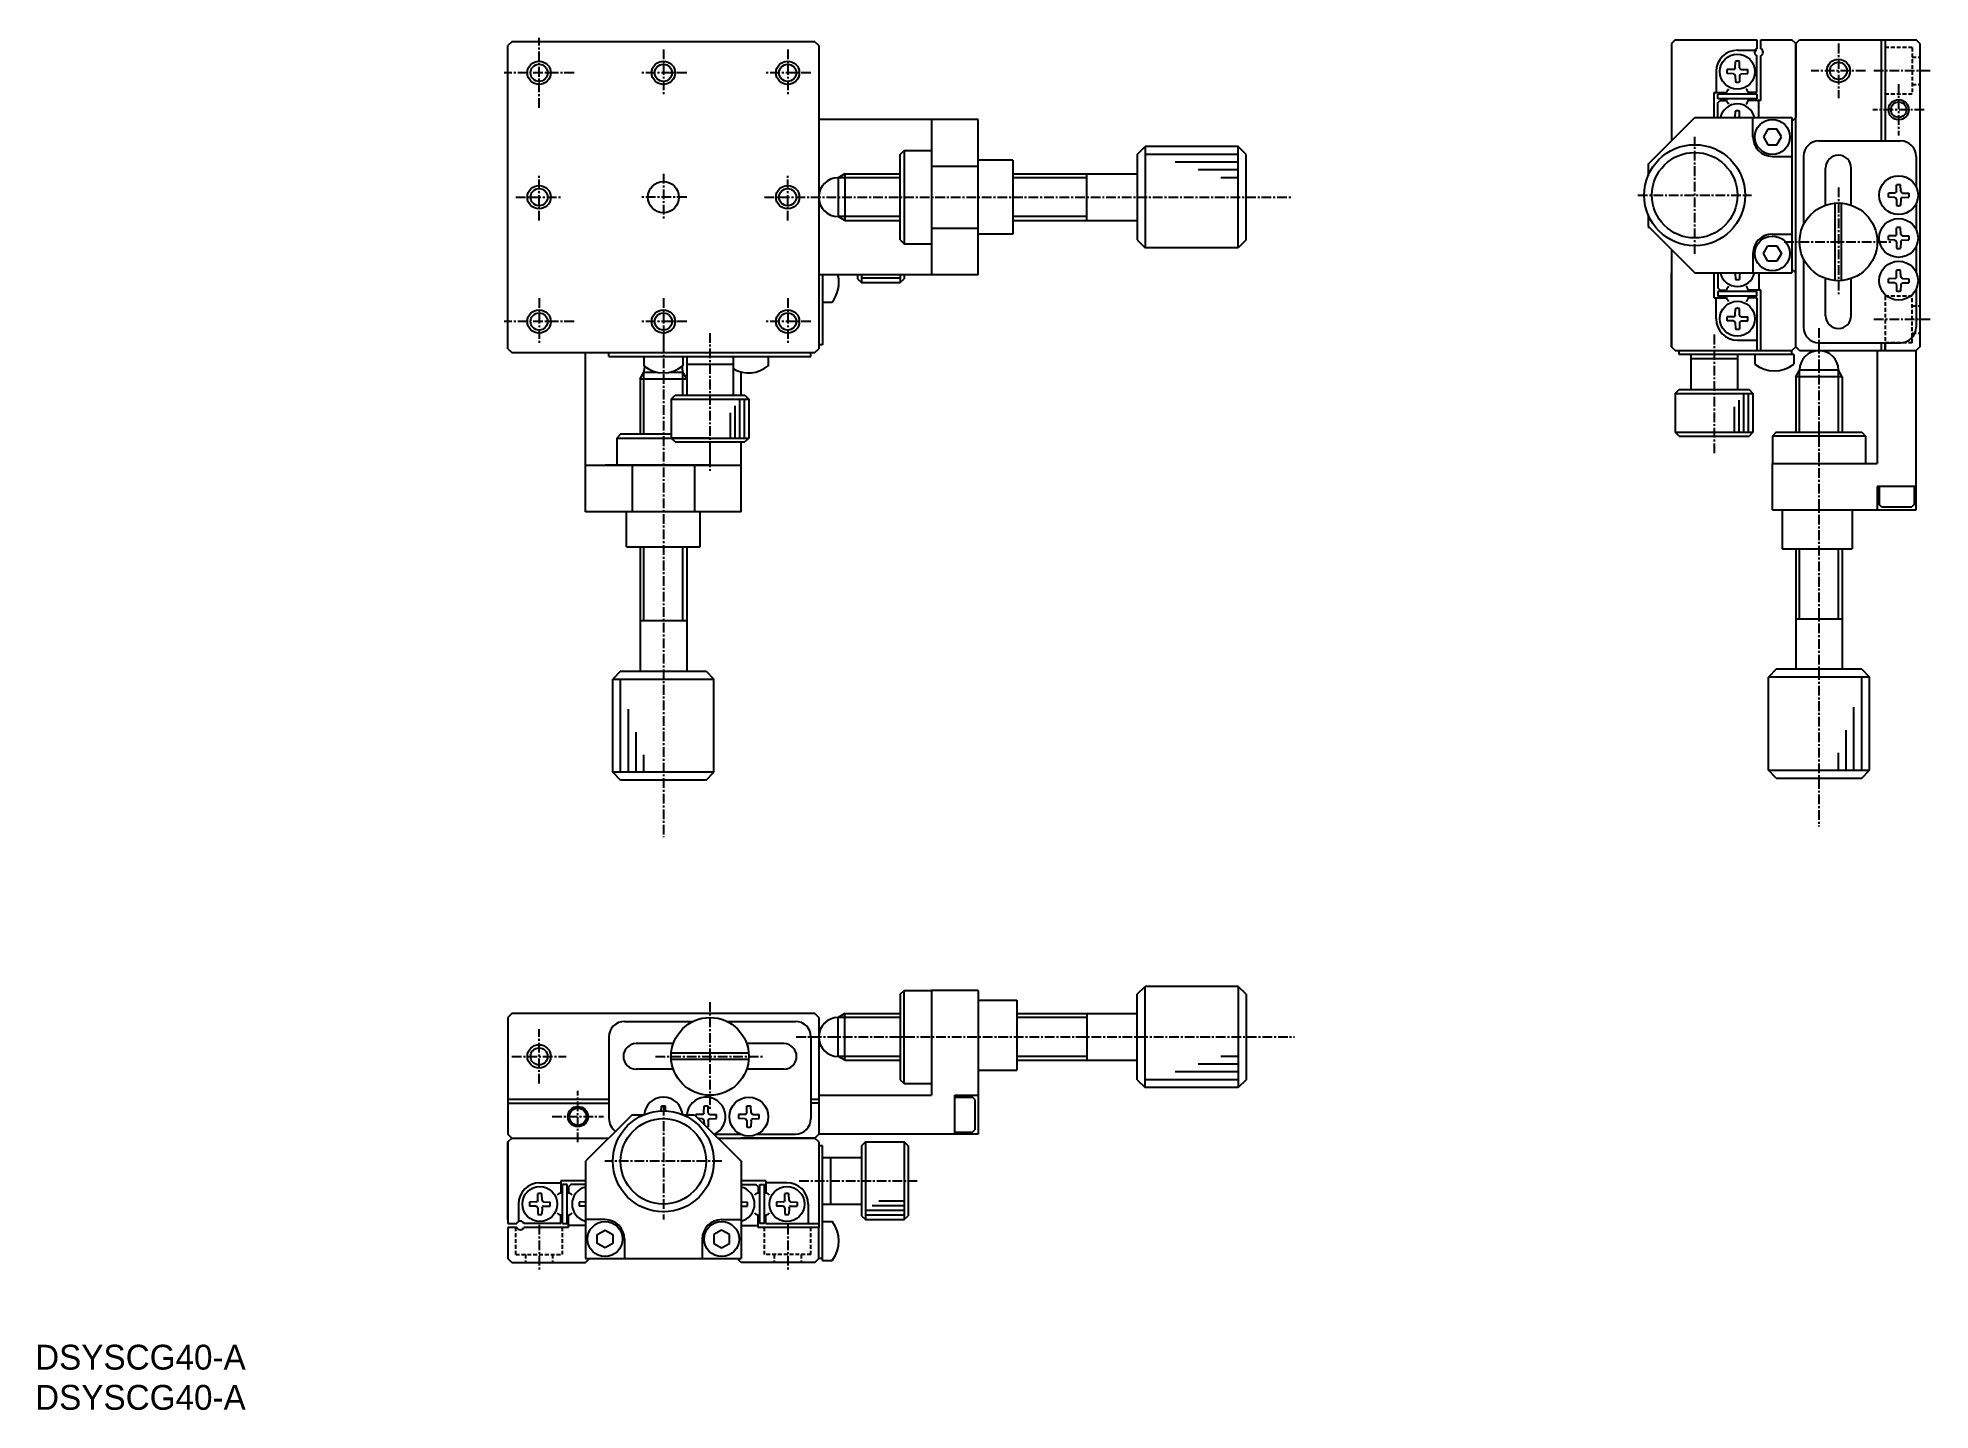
# Model space of a CAD drawing. Extents: x 664 to 908, y 66 to 243.
import ezdxf

# ---------------------------------------------------------------- set-up
doc = ezdxf.new("R2010")
doc.units = 0
doc.linetypes.add('CENTER', pattern=[2, 1.25, -0.25, 0.25, -0.25])
doc.linetypes.add('DASHED', pattern=[0.75, 0.5, -0.25])
doc.layers.get('0').update_dxf_attribs({"linetype": 'CONTINUOUS'})
doc.layers.add('CENTER', color=1, linetype='CENTER')

msp = doc.modelspace()

# ---------------------------------------------------------------- linework, layer by layer
at = {"color": 7, "linetype": 'CONTINUOUS'}
for p, q in [((725, 242.19), (724.5, 241.69)), ((724.5, 202.69), (724.5, 241.69)), ((764, 242.19), (725, 242.19)), ((764.5, 241.69), (764, 242.19)), ((764.5, 241.69), (764.5, 202.69)), ((874.74, 242.44), (874.24, 241.94)), ((874.24, 241.94), (874.24, 229.44)), ((874.24, 241.94), (874.24, 232.44)), ((874.74, 242.44), (885.24, 242.44)), ((885.24, 242.44), (885.24, 241.29)), ((885.74, 241.29), (885.74, 242.44)), ((885.74, 242.44), (889.74, 242.44)), ((890.24, 241.94), (889.74, 242.44)), ((890.24, 241.94), (890.74, 242.44)), ((890.24, 241.94), (890.24, 232.44)), ((890.24, 202.94), (890.24, 241.94)), ((890.24, 241.94), (890.24, 232.44)), ((890.74, 242.44), (905.74, 242.44)), ((901.24, 242.44), (901.24, 229.44)), ((901.74, 242.44), (901.74, 229.44)), ((906.24, 241.94), (905.74, 242.44)), ((906.24, 241.94), (905.74, 242.44)), ((906.24, 241.94), (906.24, 202.94)), ((882.47, 238.82), (882.41, 238.68)), ((882.47, 238.82), (882.48, 239.66)), ((882.74, 241.09), (885.24, 241.09)), ((883.02, 238.82), (883, 239.66)), ((883.02, 238.82), (883.08, 238.68)), ((885.24, 235.64), (885.24, 240.38)), ((885.74, 234.64), (885.74, 240.38)), ((879.99, 238.34), (879.99, 235.64)), ((882.24, 238.61), (881.42, 238.6)), ((882.24, 238.06), (881.42, 238.08)), ((882.24, 238.61), (882.41, 238.68)), ((882.24, 238.06), (882.41, 237.99)), ((882.47, 237.85), (882.41, 237.99)), ((882.47, 237.85), (882.48, 237.01)), ((883.02, 237.85), (883, 237.01)), ((883.02, 237.85), (883.08, 237.99)), ((883.24, 238.61), (883.08, 238.68)), ((883.24, 238.06), (883.08, 237.99)), ((883.24, 238.61), (884.07, 238.6)), ((883.24, 238.06), (884.07, 238.08)), ((879.74, 235.64), (881.33, 235.64)), ((879.74, 232.44), (879.74, 235.64)), ((880.24, 234.84), (880.24, 235.44)), ((885.24, 235.44), (880.24, 235.44)), ((885.24, 234.84), (880.24, 234.84)), ((880.24, 234.34), (880.54, 234.64)), ((880.24, 232.44), (880.24, 234.34)), ((880.54, 234.64), (881.33, 234.64)), ((885.24, 235.64), (884.16, 235.64)), ((885.74, 234.64), (884.16, 234.64)), ((885.24, 235.44), (885.24, 234.84)), ((885.49, 232.44), (885.49, 234.64)), ((785, 232.19), (764.5, 232.19)), ((779, 232.19), (779, 212.19)), ((785, 212.19), (785, 232.19)), ((871.24, 226.44), (877.24, 232.44)), ((877.24, 232.44), (889.74, 232.44)), ((882.47, 232.42), (882.48, 233.26)), ((883.02, 232.42), (883, 233.26)), ((884.74, 229.94), (884.74, 232.44)), ((890.24, 232.44), (889.74, 231.94)), ((890.24, 232.44), (889.74, 231.94)), ((889.74, 232.44), (889.74, 212.44)), ((889.74, 231.94), (889.74, 212.94)), ((886.67, 230.94), (886.09, 229.94)), ((886.09, 229.94), (886.67, 228.94)), ((887.82, 230.94), (886.67, 230.94)), ((888.4, 229.94), (887.82, 230.94)), ((887.82, 228.94), (888.4, 229.94)), ((893.24, 229.44), (903.74, 229.44)), ((775, 227.69), (775.5, 228.19)), ((775, 216.69), (775, 227.69)), ((775.5, 228.19), (779, 228.19)), ((789.5, 226.94), (785, 226.94)), ((789.5, 226.94), (789.5, 217.44)), ((805.5, 227.69), (806.5, 228.69)), ((805.5, 227.69), (805.5, 216.69)), ((818.5, 228.69), (806.5, 228.69)), ((819.5, 227.69), (818.5, 228.69)), ((819.5, 216.69), (819.5, 227.69)), ((886.67, 228.94), (887.82, 228.94)), ((887.24, 227.44), (889.74, 227.44)), ((891.24, 227.44), (891.24, 218.62)), ((905.74, 227.44), (905.74, 223.53)), ((767.87, 225.19), (767, 224.69)), ((767, 224.69), (767, 219.69)), ((767.87, 225.19), (775, 225.19)), ((767.87, 225.19), (767.87, 219.19)), ((779, 226.19), (785, 226.19)), ((789.5, 225.19), (805.5, 225.19)), ((799, 219.19), (799, 225.19)), ((871.24, 226.44), (871.24, 224.94)), ((894.09, 221.22), (894.09, 225.94)), ((897.39, 221.08), (897.39, 225.94)), ((903.01, 222.71), (902.17, 222.7)), ((903.01, 222.16), (902.17, 222.18)), ((903.01, 222.71), (903.15, 222.77)), ((903.01, 222.16), (903.15, 222.1)), ((903.22, 222.94), (903.15, 222.77)), ((903.22, 221.94), (903.15, 222.1)), ((903.22, 222.94), (903.23, 223.76)), ((903.22, 221.94), (903.23, 221.11)), ((903.77, 222.94), (903.75, 223.76)), ((903.77, 221.94), (903.75, 221.11)), ((903.77, 222.94), (903.84, 222.77)), ((903.77, 221.94), (903.84, 222.1)), ((903.98, 222.71), (903.84, 222.77)), ((903.98, 222.16), (903.84, 222.1)), ((903.98, 222.71), (904.82, 222.7)), ((903.98, 222.16), (904.82, 222.18)), ((767.87, 219.19), (767, 219.69)), ((871.24, 219.94), (871.24, 218.44)), ((895.34, 211.45), (895.34, 221.42)), ((896.14, 211.45), (896.14, 221.42)), ((905.74, 221.35), (905.74, 218.03)), ((767.87, 219.19), (775, 219.19)), ((779, 218.19), (785, 218.19)), ((789.5, 217.44), (785, 217.44)), ((789.5, 219.19), (805.5, 219.19)), ((871.24, 218.44), (877.24, 212.44)), ((887.24, 217.44), (889.74, 217.44)), ((903.01, 217.21), (902.17, 217.2)), ((903.01, 217.21), (903.15, 217.27)), ((903.22, 217.44), (903.15, 217.27)), ((903.22, 217.44), (903.23, 218.26)), ((903.77, 217.44), (903.75, 218.26)), ((903.77, 217.44), (903.84, 217.27)), ((903.98, 217.21), (903.84, 217.27)), ((903.98, 217.21), (904.82, 217.2)), ((775, 216.69), (775.5, 216.19)), ((775.5, 216.19), (779, 216.19)), ((805.5, 216.69), (806.5, 215.69)), ((818.5, 215.69), (806.5, 215.69)), ((819.5, 216.69), (818.5, 215.69)), ((874.24, 215.44), (874.24, 202.94)), ((884.74, 214.94), (884.74, 212.44)), ((886.09, 214.94), (886.67, 215.94)), ((886.67, 213.94), (886.09, 214.94)), ((886.67, 215.94), (887.82, 215.94)), ((887.82, 215.94), (888.4, 214.94)), ((888.4, 214.94), (887.82, 213.94)), ((903.01, 216.66), (902.17, 216.68)), ((903.01, 216.66), (903.15, 216.6)), ((903.22, 216.44), (903.15, 216.6)), ((903.22, 216.44), (903.23, 215.61)), ((903.77, 216.44), (903.75, 215.61)), ((903.77, 216.44), (903.84, 216.6)), ((903.98, 216.66), (903.84, 216.6)), ((903.98, 216.66), (904.82, 216.68)), ((905.74, 215.85), (905.74, 212.53)), ((785, 212.19), (764.5, 212.19)), ((765, 212.19), (765, 203.19)), ((769.5, 212.19), (769.5, 211.69)), ((770, 212.19), (770, 211.19)), ((775, 212.19), (775, 211.19)), ((775.5, 212.19), (775.5, 211.69)), ((874.24, 202.94), (874.24, 212.44)), ((877.24, 212.44), (889.74, 212.44)), ((879.74, 209.24), (879.74, 212.44)), ((880.24, 212.44), (880.24, 210.54)), ((882.47, 212.45), (882.48, 211.61)), ((883.02, 212.45), (883, 211.61)), ((885.49, 212.44), (885.49, 210.24)), ((887.82, 213.94), (886.67, 213.94)), ((890.24, 212.44), (889.74, 212.94)), ((890.24, 212.44), (889.74, 212.94)), ((890.24, 202.94), (890.24, 212.44)), ((890.24, 202.94), (890.24, 212.44)), ((891.24, 214.26), (891.24, 205.44)), ((903.22, 211.94), (903.15, 211.77)), ((903.22, 211.94), (903.23, 212.76)), ((903.77, 211.94), (903.75, 212.76)), ((903.77, 211.94), (903.84, 211.77)), ((769.5, 211.69), (770, 211.19)), ((770, 211.19), (775, 211.19)), ((775, 211.19), (775.5, 211.69)), ((880.54, 210.24), (880.24, 210.54)), ((880.24, 210.04), (880.24, 209.44)), ((885.24, 210.04), (880.24, 210.04)), ((880.54, 210.24), (881.33, 210.24)), ((885.74, 210.24), (884.16, 210.24)), ((885.24, 209.44), (885.24, 210.04)), ((885.74, 202.44), (885.74, 210.24)), ((894.09, 206.94), (894.09, 211.65)), ((897.39, 206.94), (897.39, 211.79)), ((903.01, 211.71), (902.17, 211.7)), ((903.01, 211.16), (902.17, 211.18)), ((903.01, 211.71), (903.15, 211.77)), ((903.01, 211.16), (903.15, 211.1)), ((903.22, 210.94), (903.15, 211.1)), ((903.22, 210.94), (903.23, 210.11)), ((903.77, 210.94), (903.75, 210.11)), ((903.77, 210.94), (903.84, 211.1)), ((903.98, 211.71), (903.84, 211.77)), ((903.98, 211.16), (903.84, 211.1)), ((903.98, 211.71), (904.82, 211.7)), ((903.98, 211.16), (904.82, 211.18)), ((905.74, 210.35), (905.74, 205.44)), ((765, 208.69), (766.22, 208.69)), ((879.74, 209.24), (881.33, 209.24)), ((879.99, 206.54), (879.99, 209.24)), ((885.24, 209.44), (880.24, 209.44)), ((882.47, 207.02), (882.48, 207.86)), ((883.02, 207.02), (883, 207.86)), ((885.24, 209.24), (884.16, 209.24)), ((885.24, 209.24), (885.24, 202.44)), ((882.24, 206.81), (881.42, 206.8)), ((882.24, 206.26), (881.42, 206.28)), ((882.24, 206.81), (882.41, 206.88)), ((882.24, 206.26), (882.41, 206.19)), ((882.47, 207.02), (882.41, 206.88)), ((882.47, 206.05), (882.41, 206.19)), ((882.47, 206.05), (882.48, 205.21)), ((883.02, 206.05), (883, 205.21)), ((883.02, 207.02), (883.08, 206.88)), ((883.02, 206.05), (883.08, 206.19)), ((883.24, 206.81), (883.08, 206.88)), ((883.24, 206.26), (883.08, 206.19)), ((883.24, 206.81), (884.07, 206.8)), ((883.24, 206.26), (884.07, 206.28)), ((724.5, 202.69), (725, 202.19)), ((725, 202.19), (764, 202.19)), ((734.5, 181.69), (734.5, 202.19)), ((737.5, 201.69), (737.5, 202.19)), ((763.5, 201.69), (763.5, 202.19)), ((764, 202.19), (764.5, 202.69)), ((765, 203.19), (764.5, 203.19)), ((874.74, 202.44), (874.24, 202.94)), ((874.74, 202.44), (889.74, 202.44)), ((875.24, 201.94), (875.24, 202.44)), ((882.74, 203.79), (885.24, 203.79)), ((890.24, 202.94), (889.74, 202.44)), ((889.74, 201.94), (889.74, 202.44)), ((890.74, 202.44), (890.24, 202.94)), ((890.74, 202.44), (905.74, 202.44)), ((893.24, 203.44), (903.74, 203.44)), ((900.74, 202.44), (900.74, 187.94)), ((901.24, 203.44), (901.24, 202.44)), ((901.24, 203.44), (901.24, 202.44)), ((901.74, 202.44), (901.74, 203.44)), ((901.74, 203.44), (901.74, 202.44)), ((906.24, 202.94), (905.74, 202.44)), ((906.24, 202.94), (905.74, 202.44)), ((905.74, 181.94), (905.74, 202.44)), ((737.5, 201.69), (763.5, 201.69)), ((742, 201.69), (742, 200.46)), ((747, 201.69), (747, 200.46)), ((747.5, 201.69), (747.5, 196.69)), ((747.5, 200.69), (753.5, 200.69)), ((753.5, 201.69), (753.5, 196.69)), ((758, 201.69), (758, 200.46)), ((889.99, 201.94), (875.24, 201.94)), ((876.74, 201.94), (876.74, 197.44)), ((876.74, 201.44), (882.74, 201.44)), ((882.74, 201.94), (882.74, 197.44)), ((884.99, 201.94), (884.99, 200.72)), ((889.99, 201.94), (889.99, 200.72)), ((890.24, 199.07), (890.74, 199.94)), ((895.74, 199.94), (890.74, 199.94)), ((896.24, 199.07), (895.74, 199.94)), ((741.5, 198.82), (742, 199.69)), ((741.5, 198.82), (747.5, 198.82)), ((741.5, 198.82), (741.5, 191.69)), ((742, 199.69), (743.61, 199.69)), ((745.39, 199.69), (747, 199.69)), ((747.5, 198.82), (747, 199.69)), ((754.5, 196.69), (754.5, 199.71)), ((874.74, 196.94), (875.24, 197.44)), ((875.24, 197.44), (884.24, 197.44)), ((884.24, 197.44), (884.74, 196.94)), ((890.24, 199.07), (890.24, 191.94)), ((896.24, 199.07), (890.24, 199.07)), ((896.24, 199.07), (896.24, 191.94)), ((745.5, 196.19), (746, 196.69)), ((745.5, 196.19), (745.5, 191.19)), ((745.5, 196.19), (755.5, 196.19)), ((746, 196.69), (755, 196.69)), ((755, 196.69), (755.5, 196.19)), ((755.5, 196.19), (755.5, 191.19)), ((874.74, 196.94), (874.74, 191.94)), ((874.74, 196.94), (884.74, 196.94)), ((884.74, 196.94), (884.74, 191.94)), ((739, 191.69), (738.5, 191.19)), ((738.5, 191.19), (738.5, 187.69)), ((745.5, 191.69), (739, 191.69)), ((746, 190.69), (745.5, 191.19)), ((745.5, 191.19), (755.5, 191.19)), ((750.5, 191.19), (745.5, 191.19)), ((746, 190.69), (755, 190.69)), ((750.5, 190.69), (750.5, 187.69)), ((754.5, 181.69), (754.5, 190.69)), ((755.5, 191.19), (755, 190.69)), ((875.24, 191.44), (874.74, 191.94)), ((874.74, 191.94), (884.74, 191.94)), ((875.24, 191.44), (884.24, 191.44)), ((884.74, 191.94), (884.24, 191.44)), ((887.74, 191.94), (887.24, 191.44)), ((887.24, 191.44), (887.24, 187.94)), ((887.74, 191.94), (898.74, 191.94)), ((898.74, 191.94), (899.24, 191.44)), ((899.24, 191.44), (899.24, 187.94)), ((734.5, 187.69), (754.5, 187.69)), ((750.5, 187.69), (737, 187.69)), ((740.5, 187.69), (740.5, 181.69)), ((748.5, 187.69), (748.5, 181.69)), ((887.24, 181.94), (887.24, 187.94)), ((887.24, 187.94), (900.74, 187.94)), ((905.74, 184.94), (900.74, 184.94)), ((900.74, 184.94), (900.74, 181.94)), ((900.99, 184.94), (900.99, 182.64)), ((905.49, 184.94), (905.49, 182.64)), ((754.5, 181.69), (734.5, 181.69)), ((739.75, 177.19), (739.75, 181.69)), ((749.25, 177.19), (749.25, 181.69)), ((887.24, 181.94), (905.74, 181.94)), ((888.49, 181.94), (888.49, 176.94)), ((897.49, 181.94), (897.49, 176.94)), ((901.29, 182.34), (900.99, 182.64)), ((901.29, 182.34), (905.19, 182.34)), ((905.49, 182.64), (905.19, 182.34)), ((739.75, 177.19), (749.25, 177.19)), ((741.5, 177.19), (741.5, 161.19)), ((747.5, 177.19), (747.5, 161.19)), ((888.49, 176.94), (897.49, 176.94)), ((890.24, 176.94), (890.24, 161.44)), ((896.24, 176.94), (896.24, 161.44)), ((747.5, 167.69), (741.5, 167.69)), ((890.24, 167.94), (896.24, 167.94)), ((739, 161.19), (738, 160.19)), ((739, 161.19), (750, 161.19)), ((750, 161.19), (751, 160.19)), ((887.74, 161.44), (886.74, 160.44)), ((898.74, 161.44), (887.74, 161.44)), ((898.74, 161.44), (899.74, 160.44)), ((738, 148.19), (738, 160.19)), ((751, 148.19), (751, 160.19)), ((886.74, 148.44), (886.74, 160.44)), ((899.74, 148.44), (899.74, 160.44)), ((739, 147.19), (738, 148.19)), ((750, 147.19), (739, 147.19)), ((750, 147.19), (751, 148.19)), ((887.74, 147.44), (886.74, 148.44)), ((887.74, 147.44), (898.74, 147.44)), ((898.74, 147.44), (899.74, 148.44)), ((775, 119.63), (775.5, 120.13)), ((775, 119.63), (775, 108.63)), ((775.5, 120.13), (779, 120.13)), ((785, 120.13), (779, 120.13)), ((779, 120.13), (779, 106.63)), ((785, 120.13), (785, 101.63)), ((805.5, 119.63), (806.5, 120.63)), ((805.5, 108.63), (805.5, 119.63)), ((818.5, 120.63), (806.5, 120.63)), ((819.5, 119.63), (818.5, 120.63)), ((819.5, 119.63), (819.5, 108.63)), ((725, 117.13), (724.5, 116.63)), ((764, 117.13), (725, 117.13)), ((764.5, 116.63), (764, 117.13)), ((767.87, 117.13), (767, 116.63)), ((767.87, 117.13), (775, 117.13)), ((767.87, 111.13), (767.87, 117.13)), ((785, 118.88), (790, 118.88)), ((790, 118.88), (790, 109.88)), ((790, 117.13), (805.5, 117.13)), ((799, 117.13), (799, 111.13)), ((724.5, 116.63), (724.5, 101.63)), ((739.5, 116.13), (748.32, 116.13)), ((752.68, 116.13), (761.5, 116.13)), ((764.5, 116.63), (764.5, 101.63)), ((767, 111.63), (767, 116.63)), ((737.5, 114.13), (737.5, 103.63)), ((745.72, 113.28), (741, 113.28)), ((760, 113.28), (755.29, 113.28)), ((763.5, 114.13), (763.5, 103.63)), ((745.86, 109.98), (741, 109.98)), ((755.49, 112.03), (745.52, 112.03)), ((755.49, 111.23), (745.52, 111.23)), ((760, 109.98), (755.15, 109.98)), ((767.87, 111.13), (767, 111.63)), ((767.87, 111.13), (775, 111.13)), ((785, 109.88), (790, 109.88)), ((790, 111.13), (805.5, 111.13)), ((775, 108.63), (775.5, 108.13)), ((775.5, 108.13), (779, 108.13)), ((805.5, 108.63), (806.5, 107.63)), ((818.5, 107.63), (806.5, 107.63)), ((819.5, 108.63), (818.5, 107.63)), ((724.5, 106.13), (737.5, 106.13)), ((724.5, 105.63), (737.5, 105.63)), ((744.23, 104.63), (744.24, 105.21)), ((744.77, 104.63), (744.76, 105.21)), ((749.73, 104.37), (749.74, 105.21)), ((750.28, 104.37), (750.26, 105.21)), ((755.23, 104.37), (755.24, 105.21)), ((755.78, 104.37), (755.76, 105.21)), ((763.5, 106.13), (764.5, 106.13)), ((764.5, 105.63), (763.5, 105.63)), ((764.5, 106.63), (779, 106.63)), ((782, 106.63), (785, 106.63)), ((782, 101.63), (782, 106.63)), ((782, 106.38), (784.3, 106.38)), ((784.6, 106.08), (784.3, 106.38)), ((784.6, 106.08), (784.6, 102.18)), ((740.5, 104.13), (734.5, 98.13)), ((740.5, 104.13), (742, 104.13)), ((747, 104.13), (748.5, 104.13)), ((748.5, 104.13), (754.5, 98.13)), ((749.5, 104.16), (748.68, 104.14)), ((749.5, 103.61), (749.02, 103.62)), ((749.5, 104.16), (749.67, 104.23)), ((749.5, 103.61), (749.67, 103.54)), ((749.73, 104.37), (749.67, 104.23)), ((749.73, 103.4), (749.67, 103.54)), ((749.73, 103.4), (749.74, 102.9)), ((750.28, 103.4), (750.26, 102.56)), ((750.28, 104.37), (750.34, 104.23)), ((750.28, 103.4), (750.34, 103.54)), ((750.5, 104.16), (750.34, 104.23)), ((750.5, 103.61), (750.34, 103.54)), ((750.5, 104.16), (751.33, 104.14)), ((750.5, 103.61), (751.33, 103.62)), ((755, 104.16), (754.18, 104.14)), ((755, 103.61), (754.18, 103.62)), ((755, 104.16), (755.17, 104.23)), ((755, 103.61), (755.17, 103.54)), ((755.23, 104.37), (755.17, 104.23)), ((755.23, 103.4), (755.17, 103.54)), ((755.23, 103.4), (755.24, 102.56)), ((755.78, 103.4), (755.76, 102.56)), ((755.78, 104.37), (755.84, 104.23)), ((755.78, 103.4), (755.84, 103.54)), ((756, 104.16), (755.84, 104.23)), ((756, 103.61), (755.84, 103.54)), ((756, 104.16), (756.83, 104.14)), ((756, 103.61), (756.83, 103.62)), ((725, 101.13), (724.5, 101.63)), ((725, 101.13), (724.5, 101.63)), ((724.5, 100.63), (725, 101.13)), ((724.5, 100.63), (724.5, 90.13)), ((724.5, 90.63), (724.5, 100.63)), ((725, 101.13), (737.5, 101.13)), ((725, 101.13), (734.5, 101.13)), ((751.09, 101.63), (754.41, 101.63)), ((751.5, 101.13), (764, 101.13)), ((764, 101.13), (754.5, 101.13)), ((756.59, 101.63), (761.5, 101.63)), ((764, 101.13), (764.5, 101.63)), ((764, 101.13), (764.5, 101.63)), ((764.5, 100.63), (764, 101.13)), ((785, 101.63), (764.5, 101.63)), ((764.5, 100.63), (764.5, 89.63)), ((765, 100.13), (764.5, 100.13)), ((765, 85.38), (765, 100.13)), ((770.5, 100.63), (770, 100.13)), ((770, 100.13), (770, 91.13)), ((770.5, 100.63), (775.5, 100.63)), ((770.5, 100.63), (770.5, 90.63)), ((776, 100.13), (775.5, 100.63)), ((775.5, 100.63), (775.5, 90.63)), ((776, 100.13), (776, 91.13)), ((782, 101.88), (784.3, 101.88)), ((784.3, 101.88), (784.6, 102.18)), ((734.5, 98.13), (734.5, 85.63)), ((754.5, 98.13), (754.5, 85.63)), ((765, 98.63), (770, 98.63)), ((766, 98.63), (766, 92.63)), ((728.6, 95.38), (731.3, 95.38)), ((731.3, 95.63), (731.3, 94.05)), ((734.5, 95.63), (731.3, 95.63)), ((732.1, 95.13), (731.5, 95.13)), ((731.5, 90.13), (731.5, 95.13)), ((732.1, 90.13), (732.1, 95.13)), ((732.6, 95.13), (732.3, 94.83)), ((734.5, 95.13), (732.6, 95.13)), ((757.7, 95.63), (754.5, 95.63)), ((754.5, 95.13), (756.4, 95.13)), ((756.7, 94.83), (756.4, 95.13)), ((756.9, 95.13), (757.5, 95.13)), ((756.9, 90.13), (756.9, 95.13)), ((757.5, 90.13), (757.5, 95.13)), ((757.7, 95.63), (757.7, 94.05)), ((760.4, 95.38), (757.7, 95.38)), ((725.85, 92.63), (725.85, 90.37)), ((728.12, 92.91), (727.28, 92.89)), ((728.12, 92.91), (728.25, 92.97)), ((728.33, 93.13), (728.25, 92.97)), ((728.33, 93.13), (728.34, 93.96)), ((728.88, 93.13), (728.86, 93.96)), ((728.88, 93.13), (728.95, 92.97)), ((729.08, 92.91), (728.95, 92.97)), ((729.08, 92.91), (729.93, 92.89)), ((732.3, 94.83), (732.3, 94.05)), ((734.52, 92.91), (733.68, 92.89)), ((754.48, 92.91), (755.33, 92.89)), ((756.7, 94.83), (756.7, 94.05)), ((759.92, 92.91), (759.08, 92.89)), ((759.92, 92.91), (760.05, 92.97)), ((760.13, 93.13), (760.05, 92.97)), ((760.13, 93.13), (760.14, 93.96)), ((760.68, 93.13), (760.66, 93.96)), ((760.68, 93.13), (760.75, 92.97)), ((760.88, 92.91), (760.75, 92.97)), ((760.88, 92.91), (761.73, 92.89)), ((763.15, 92.63), (763.15, 90.13)), ((765, 92.63), (770, 92.63)), ((724.5, 90.13), (725.64, 90.13)), ((731.3, 90.13), (726.56, 90.13)), ((728.12, 92.36), (727.28, 92.37)), ((728.12, 92.36), (728.25, 92.3)), ((728.33, 92.13), (728.25, 92.3)), ((728.33, 92.13), (728.34, 91.31)), ((728.88, 92.13), (728.86, 91.31)), ((728.88, 92.13), (728.95, 92.3)), ((729.08, 92.36), (728.95, 92.3)), ((729.08, 92.36), (729.93, 92.37)), ((731.3, 90.13), (731.3, 91.22)), ((731.5, 90.13), (732.1, 90.13)), ((732.3, 89.63), (732.3, 91.22)), ((734.52, 92.36), (733.68, 92.37)), ((737, 90.63), (734.5, 90.63)), ((752, 90.63), (754.5, 90.63)), ((754.48, 92.36), (755.33, 92.37)), ((756.7, 89.63), (756.7, 91.22)), ((757.5, 90.13), (756.9, 90.13)), ((757.7, 90.13), (757.7, 91.22)), ((757.7, 90.13), (764.5, 90.13)), ((759.92, 92.36), (759.08, 92.37)), ((759.92, 92.36), (760.05, 92.3)), ((760.13, 92.13), (760.05, 92.3)), ((760.13, 92.13), (760.14, 91.31)), ((760.68, 92.13), (760.66, 91.31)), ((760.68, 92.13), (760.75, 92.3)), ((760.88, 92.36), (760.75, 92.3)), ((760.88, 92.36), (761.73, 92.37)), ((765, 90.38), (766.22, 90.38)), ((770, 91.13), (770.5, 90.63)), ((770.5, 90.63), (775.5, 90.63)), ((775.5, 90.63), (776, 91.13)), ((725.64, 89.63), (724.5, 89.63)), ((724.5, 89.63), (724.5, 85.63)), ((732.3, 89.63), (726.56, 89.63)), ((734.5, 89.88), (732.3, 89.88)), ((736, 88.71), (737, 89.29)), ((736, 87.56), (736, 88.71)), ((737, 89.29), (738, 88.71)), ((738, 88.71), (738, 87.56)), ((739.5, 88.13), (739.5, 85.63)), ((749.5, 88.13), (749.5, 85.63)), ((752, 89.29), (751, 88.71)), ((751, 88.71), (751, 87.56)), ((753, 88.71), (752, 89.29)), ((753, 87.56), (753, 88.71)), ((754.5, 89.88), (756.7, 89.88)), ((764.5, 89.63), (756.7, 89.63)), ((764.5, 85.63), (764.5, 89.63)), ((725, 85.13), (724.5, 85.63)), ((734.5, 85.13), (735, 85.63)), ((734.5, 85.63), (754.5, 85.63)), ((737, 86.98), (736, 87.56)), ((738, 87.56), (737, 86.98)), ((751, 87.56), (752, 86.98)), ((752, 86.98), (753, 87.56)), ((754.5, 85.13), (754, 85.63)), ((764, 85.13), (764.5, 85.63)), ((765, 85.63), (764.5, 85.63)), ((765, 85.38), (766.22, 85.38)), ((725, 85.13), (734.5, 85.13)), ((764, 85.13), (754.5, 85.13))]:
    msp.add_line(p, q, dxfattribs=at)
at = {"color": 3, "linetype": 'DASHED'}
for p, q in [((905.24, 241.44), (901.74, 241.44)), ((905.24, 241.44), (905.24, 235.44)), ((905.24, 240.19), (906.24, 240.19)), ((905.24, 236.69), (906.24, 236.69)), ((905.24, 235.44), (901.74, 235.44)), ((901.74, 209.44), (901.74, 203.44)), ((905.24, 209.44), (901.74, 209.44)), ((905.24, 203.44), (905.24, 209.44)), ((905.24, 208.19), (906.24, 208.19)), ((905.24, 204.69), (906.24, 204.69)), ((905.24, 203.44), (901.74, 203.44)), ((725.5, 86.13), (725.5, 89.63)), ((731.5, 86.13), (731.5, 89.63)), ((757.5, 86.13), (757.5, 89.63)), ((763.5, 86.13), (763.5, 89.63)), ((725.5, 86.13), (731.5, 86.13)), ((726.75, 86.13), (726.75, 85.13)), ((730.25, 86.13), (730.25, 85.13)), ((763.5, 86.13), (757.5, 86.13)), ((758.75, 86.13), (758.75, 85.13)), ((762.25, 86.13), (762.25, 85.13))]:
    msp.add_line(p, q, dxfattribs=at)
msp.add_line((764.5, 232.19), (764.5, 212.19))
at = {"color": 3, "linetype": 'CONTINUOUS'}
for p, q in [((775.5, 228.19), (775.5, 216.19)), ((806.5, 228.69), (806.5, 215.69)), ((818.5, 227.69), (806.5, 227.69)), ((818.5, 226.69), (810.39, 226.69)), ((818.5, 215.69), (818.5, 228.69)), ((775, 224.69), (767, 224.69)), ((799, 224.69), (789.5, 224.69)), ((818.5, 225.69), (813.33, 225.69)), ((818.5, 224.69), (816.27, 224.69)), ((775, 219.69), (767, 219.69)), ((799, 219.69), (789.5, 219.69)), ((770, 211.79), (775, 211.79)), ((890.74, 191.94), (890.74, 199.94)), ((895.74, 191.94), (895.74, 199.94)), ((742, 191.69), (742, 199.69)), ((747, 196.69), (747, 199.69)), ((753.7, 195.32), (753.7, 191.19)), ((754.3, 196.19), (754.3, 191.19)), ((754.9, 196.19), (754.9, 191.19)), ((882.34, 195.2), (882.34, 191.94)), ((882.94, 196.07), (882.94, 191.94)), ((883.54, 196.94), (883.54, 191.94)), ((884.14, 196.94), (884.14, 191.94)), ((753.1, 194.45), (753.1, 191.19)), ((738.5, 191.19), (745.5, 191.19)), ((899.24, 191.44), (887.24, 191.44)), ((742, 167.69), (742, 177.19)), ((747, 167.69), (747, 177.19)), ((890.74, 167.94), (890.74, 176.94)), ((895.74, 167.94), (895.74, 176.94)), ((738, 160.19), (751, 160.19)), ((739, 148.19), (739, 160.19)), ((899.74, 160.44), (886.74, 160.44)), ((898.74, 148.44), (898.74, 160.44)), ((740, 148.19), (740, 156.3)), ((897.74, 148.44), (897.74, 156.55)), ((896.74, 148.44), (896.74, 153.61)), ((741, 148.19), (741, 153.36)), ((742, 148.19), (742, 150.42)), ((895.74, 148.44), (895.74, 150.67)), ((751, 148.19), (738, 148.19)), ((886.74, 148.44), (899.74, 148.44)), ((775.5, 108.13), (775.5, 120.13)), ((806.5, 107.63), (806.5, 120.63)), ((818.5, 120.63), (818.5, 107.63)), ((775, 116.63), (767, 116.63)), ((799, 116.63), (790, 116.63)), ((775, 111.63), (767, 111.63)), ((799, 111.63), (790, 111.63)), ((818.5, 109.63), (810.39, 109.63)), ((818.5, 110.63), (813.33, 110.63)), ((818.5, 111.63), (816.27, 111.63)), ((818.5, 108.63), (806.5, 108.63)), ((772.24, 93.03), (775.5, 93.03)), ((770.5, 91.83), (775.5, 91.83)), ((770.5, 91.23), (775.5, 91.23)), ((771.37, 92.43), (775.5, 92.43))]:
    msp.add_line(p, q, dxfattribs=at)
for centre, radius in [((728.5, 238.19), 1.5), ((744.5, 238.19), 1.5), ((760.5, 238.19), 1.5), ((895.74, 238.44), 1.5), ((903.49, 233.44), 1.3), ((728.5, 222.19), 1.5), ((760.5, 222.19), 1.5), ((728.5, 206.19), 1.5), ((744.5, 206.19), 1.5), ((760.5, 206.19), 1.5), ((728.5, 111.63), 1.5), ((733.5, 103.88), 1.3)]:
    msp.add_circle(centre, radius, dxfattribs=at)
at = {"color": 7, "linetype": 'CONTINUOUS'}
for centre, radius in [((728.5, 238.19), 1.1), ((744.5, 238.19), 1.1), ((760.5, 238.19), 1.1), ((882.74, 238.34), 2.25), ((895.74, 238.44), 1.1), ((903.49, 233.44), 1), ((887.24, 229.94), 2.25), ((877.24, 222.44), 6.5), ((877.24, 222.44), 5.5), ((744.5, 222.19), 2), ((903.49, 222.44), 2.5), ((728.5, 222.19), 1.1), ((760.5, 222.19), 1.1), ((895.74, 216.44), 5), ((903.49, 216.94), 2.5), ((887.24, 214.94), 2.25), ((903.49, 211.44), 2.5), ((728.5, 206.19), 1.1), ((744.5, 206.19), 1.1), ((760.5, 206.19), 1.1), ((882.74, 206.54), 2.25), ((750.5, 111.63), 5), ((728.5, 111.63), 1.1), ((733.5, 103.88), 1.1), ((755.5, 103.88), 2.5), ((744.5, 98.13), 6.5), ((744.5, 98.13), 5.5), ((728.6, 92.63), 2.25), ((760.4, 92.63), 2.25), ((737, 88.13), 2.25), ((752, 88.13), 2.25)]:
    msp.add_circle(centre, radius, dxfattribs=at)
for centre, radius, start, end in [((885.44, 240.84), 0.5, 113.5782, 246.4218), ((885.54, 240.84), 0.5, 293.5782, 66.4218), ((882.74, 238.34), 2.75, 90, 180), ((882.74, 238.34), 1.35, 78.8959, 101.1041), ((882.74, 238.34), 1.35, 168.8959, 191.1041), ((882.74, 238.34), 1.35, 258.8959, 281.1041), ((882.74, 238.34), 1.35, 348.8959, 11.1041), ((882.74, 231.94), 2.25, 12.8396, 167.1604), ((882.74, 235.14), 1.5, 139.4584, 168.463), ((882.74, 235.14), 1.5, 191.537, 220.5416), ((882.74, 235.14), 1.5, 11.537, 40.5416), ((882.74, 235.14), 1.5, 319.4584, 348.463), ((882.74, 231.94), 1.35, 78.8959, 101.1041), ((887.24, 229.94), 2.5, 180, 270), ((893.24, 227.44), 2, 90, 180), ((903.74, 227.44), 2, 0, 90), ((895.74, 225.94), 1.65, 0, 180), ((767, 222.19), 2.5, 90, 270), ((903.49, 222.44), 1.35, 168.8959, 191.1041), ((903.49, 222.44), 1.35, 78.8959, 101.1041), ((903.49, 222.44), 1.35, 348.8959, 11.1041), ((903.49, 222.44), 1.35, 258.8959, 281.1041), ((871.49, 216.94), 1.35, 94.1009, 101.1041), ((887.24, 214.94), 2.5, 90, 180), ((903.49, 216.94), 1.35, 168.8959, 191.1041), ((903.49, 216.94), 1.35, 78.8959, 101.1041), ((903.49, 216.94), 1.35, 348.8959, 11.1041), ((903.49, 216.94), 1.35, 258.8959, 281.1041), ((763.1, 211.19), 4, 321.3178, 14.4776), ((882.74, 212.94), 2.25, 192.8396, 347.1604), ((903.49, 211.44), 1.35, 78.8959, 101.1041), ((882.74, 209.74), 1.5, 139.4584, 168.463), ((882.74, 212.94), 1.35, 258.8959, 281.1041), ((882.74, 209.74), 1.5, 11.537, 40.5416), ((903.49, 211.44), 1.35, 168.8959, 191.1041), ((903.49, 211.44), 1.35, 258.8959, 281.1041), ((903.49, 211.44), 1.35, 348.8959, 11.1041), ((882.74, 209.74), 1.5, 191.537, 220.5416), ((882.74, 206.54), 1.35, 78.8959, 101.1041), ((882.74, 209.74), 1.5, 319.4584, 348.463), ((882.74, 206.54), 2.75, 180, 270), ((882.74, 206.54), 1.35, 168.8959, 191.1041), ((882.74, 206.54), 1.35, 258.8959, 281.1041), ((882.74, 206.54), 1.35, 348.8959, 11.1041), ((893.24, 205.44), 2, 180, 270), ((895.74, 206.94), 1.65, 180, 0), ((903.74, 205.44), 2, 270, 0), ((893.24, 199.94), 2.5, 360, 180), ((744.5, 203.59), 4, 231.3178, 308.6822), ((744.5, 199.69), 2.5, 163.7399, 180), ((744.5, 199.69), 2.5, 0, 16.2601), ((755.5, 203.59), 4, 240, 308.6822), ((887.49, 203.84), 4, 231.3178, 308.6822), ((739.5, 114.13), 2, 90, 180), ((761.5, 114.13), 2, 0, 90), ((767, 114.13), 2.5, 90, 270), ((741, 111.63), 1.65, 90, 270), ((760, 111.63), 1.65, 270, 90), ((744.5, 103.88), 2.5, 5.8643, 174.2894), ((744.5, 103.88), 1.35, 78.8959, 101.1041), ((750, 103.88), 2.5, 294.2952, 174.2609), ((750, 103.88), 1.35, 78.8959, 101.1041), ((755.5, 103.88), 1.35, 78.8959, 101.1041), ((739.5, 103.63), 2, 180, 235.1821), ((750, 103.88), 1.35, 168.8959, 175.8991), ((750, 103.88), 1.35, 274.1009, 281.1041), ((750, 103.88), 1.35, 348.8959, 11.1041), ((755.5, 103.88), 1.35, 168.8959, 191.1041), ((755.5, 103.88), 1.35, 258.8959, 281.1041), ((755.5, 103.88), 1.35, 348.8959, 11.1041), ((761.5, 103.63), 2, 270, 0), ((728.6, 92.63), 2.75, 90, 180), ((760.4, 92.63), 2.75, 0, 90), ((728.6, 92.63), 1.35, 168.8959, 191.1041), ((728.6, 92.63), 1.35, 78.8959, 101.1041), ((728.6, 92.63), 1.35, 348.8959, 11.1041), ((731.8, 92.63), 1.5, 101.537, 130.5416), ((731.8, 92.63), 1.5, 49.4584, 78.463), ((735, 92.63), 2.25, 102.8396, 257.1604), ((735, 92.63), 1.35, 168.8959, 191.1041), ((754, 92.63), 2.25, 282.8396, 77.1604), ((754, 92.63), 1.35, 348.8959, 11.1041), ((757.2, 92.63), 1.5, 101.537, 130.5416), ((757.2, 92.63), 1.5, 49.4584, 78.463), ((760.4, 92.63), 1.35, 168.8959, 191.1041), ((760.4, 92.63), 1.35, 78.8959, 101.1041), ((760.4, 92.63), 1.35, 348.8959, 11.1041), ((726.1, 89.93), 0.5, 23.5782, 156.4218), ((728.6, 92.63), 1.35, 258.8959, 281.1041), ((731.8, 92.63), 1.5, 229.4584, 258.463), ((731.8, 92.63), 1.5, 281.537, 310.5416), ((737, 88.13), 2.5, 0, 90), ((752, 88.13), 2.5, 90, 180), ((757.2, 92.63), 1.5, 229.4584, 258.463), ((757.2, 92.63), 1.5, 281.537, 310.5416), ((760.4, 92.63), 1.35, 258.8959, 281.1041), ((763.1, 87.88), 4, 321.3178, 38.6822), ((726.1, 89.83), 0.5, 203.5782, 336.4218)]:
    msp.add_arc(centre, radius, start, end, dxfattribs=at)
at = {"layer": 'CENTER', "color": 1, "linetype": 'CENTER'}
for p, q in [((728.5, 233.69), (728.5, 242.69)), ((744.5, 241.19), (744.5, 235.19)), ((760.5, 241.19), (760.5, 235.19)), ((895.74, 241.94), (895.74, 234.94)), ((733, 238.19), (724, 238.19)), ((747.5, 238.19), (741.5, 238.19)), ((763.5, 238.19), (757.5, 238.19)), ((899.24, 238.44), (892.24, 238.44)), ((907.55, 238.44), (900.05, 238.44)), ((903.49, 236.74), (903.49, 230.14)), ((906.79, 233.44), (900.19, 233.44)), ((877.24, 214.91), (877.24, 229.96)), ((728.5, 219.19), (728.5, 225.19)), ((744.5, 225.19), (744.5, 219.19)), ((760.5, 219.19), (760.5, 225.19)), ((725.5, 222.19), (731.5, 222.19)), ((747.5, 222.19), (741.5, 222.19)), ((757.5, 222.19), (825.43, 222.19)), ((869.92, 222.44), (884.57, 222.44)), ((895.74, 223.44), (895.74, 209.44)), ((888.74, 216.44), (902.74, 216.44)), ((728.5, 209.19), (728.5, 203.19)), ((744.5, 209.19), (744.5, 203.19)), ((760.5, 209.19), (760.5, 203.19)), ((733, 206.19), (724, 206.19)), ((747.5, 206.19), (741.5, 206.19)), ((744.5, 205.42), (744.5, 139.86)), ((750.5, 204.71), (750.5, 186.82)), ((763.5, 206.19), (757.5, 206.19)), ((893.24, 205.32), (893.24, 141.22)), ((907.55, 206.44), (900.05, 206.44)), ((879.74, 204.5), (879.74, 189.22)), ((750.5, 118.63), (750.5, 104.63)), ((728.5, 108.13), (728.5, 115.13)), ((761.61, 114.13), (825.72, 114.13)), ((725, 111.63), (732, 111.63)), ((743.5, 111.63), (757.5, 111.63)), ((733.5, 100.58), (733.5, 107.18)), ((744.5, 105.28), (744.5, 90.63)), ((730.2, 103.88), (736.8, 103.88)), ((752.02, 98.13), (736.98, 98.13)), ((761.98, 95.63), (777.18, 95.63)), ((728.5, 89.96), (728.5, 84.22)), ((760.5, 89.96), (760.5, 84.22))]:
    msp.add_line(p, q, dxfattribs=at)

# ---------------------------------------------------------------- texts
at = {"color": 7, "linetype": 'CONTINUOUS'}
for p in [(663.64, 71.33), (663.64, 66.16)]:
    msp.add_text('DSYSCG40-A', height=3.2, dxfattribs=at).set_placement(p)

doc.saveas('drawing.dxf')
